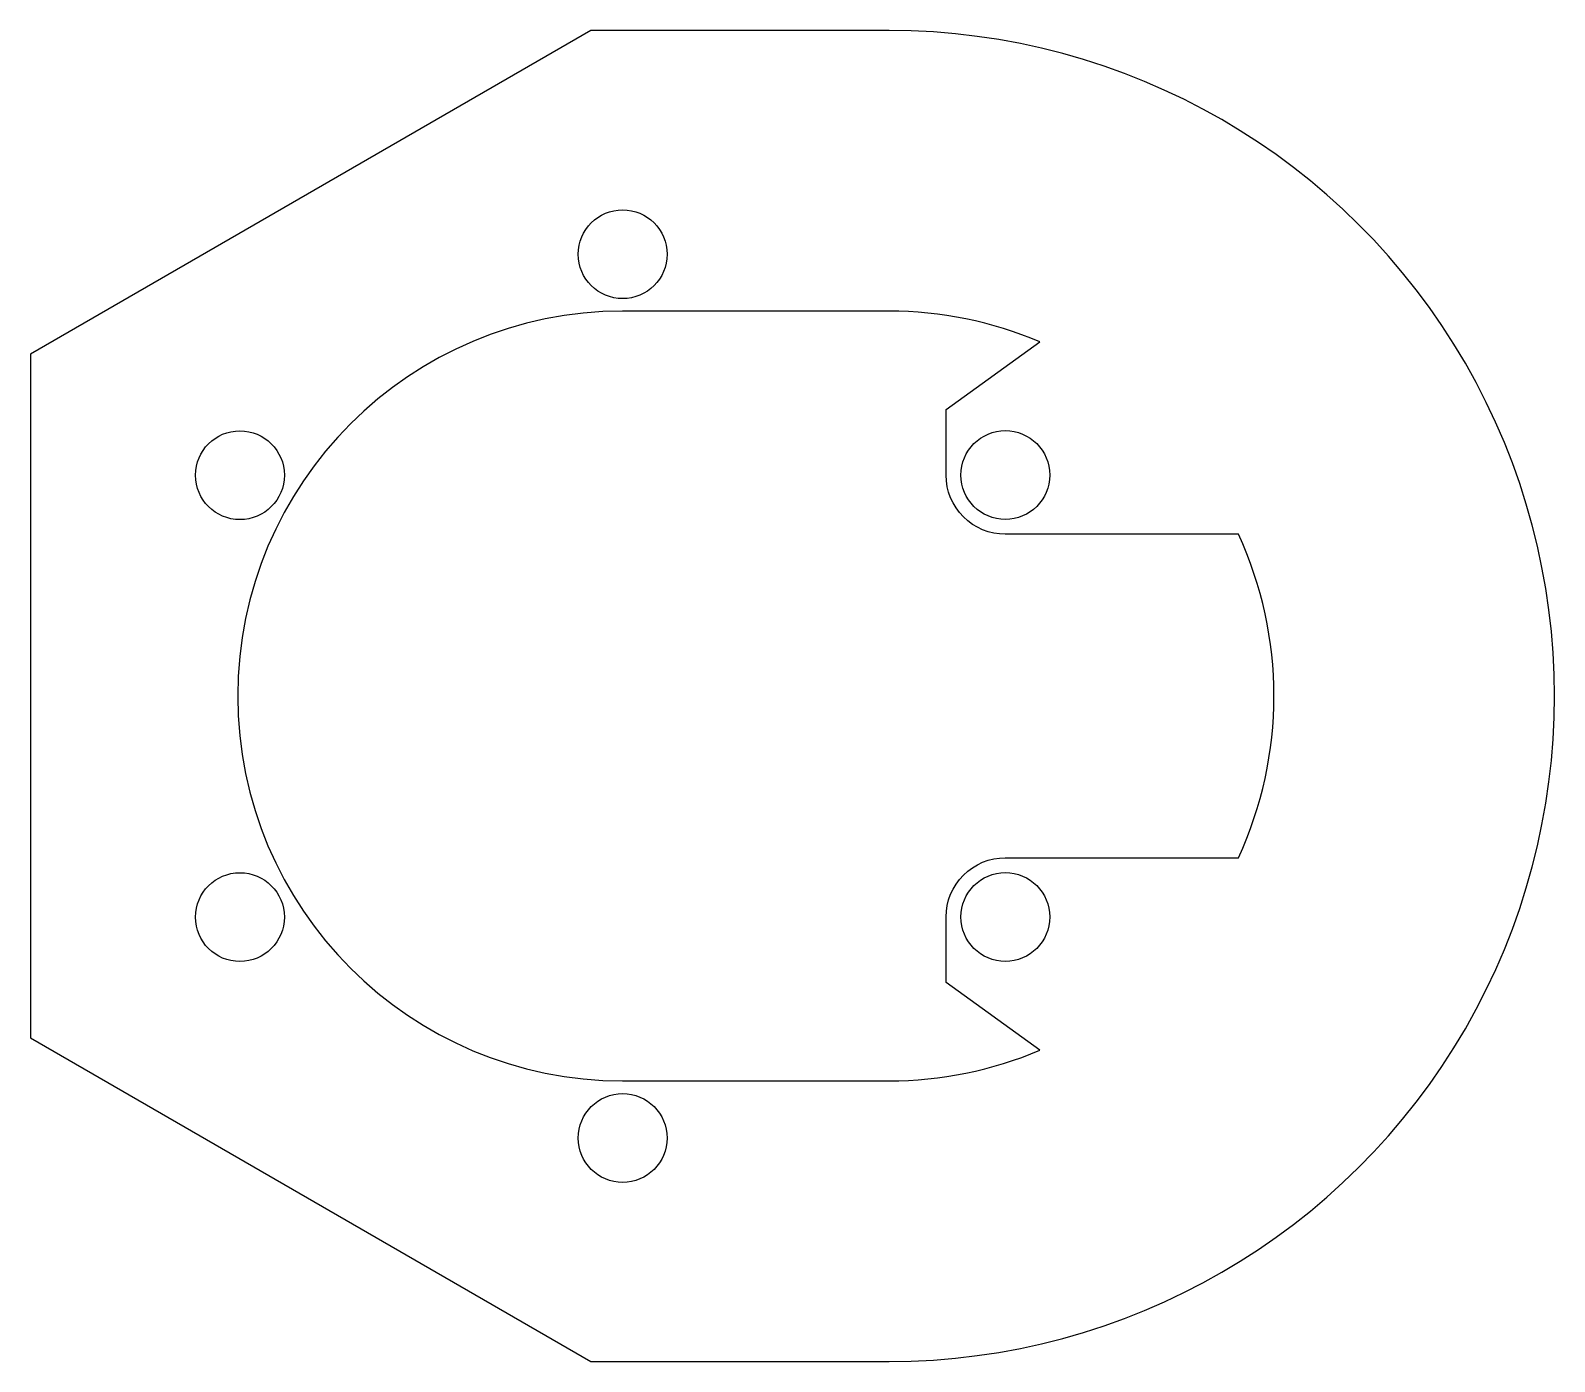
# Model space of a CAD drawing. Header units: millimetres. Extents: x -20 to 31.5, y -22.5 to 22.5.
import ezdxf

# ---------------------------------------------------------------- set-up
doc = ezdxf.new("R2010")
doc.units = ezdxf.units.MM

msp = doc.modelspace()

# ---------------------------------------------------------------- linework, layer by layer
msp.add_line((21.995, 0), (21.995, 0))
at = {"color": 30}
msp.add_lwpolyline([(8.996, -22.475, 1.00001), (8.995, 22.477), (-1.077, 22.474), (-20.004, 11.546), (-20.004, -11.548), (-1.076, -22.476)], format="xyb", close=True, dxfattribs=at)
msp.add_lwpolyline([(8.995, -13, 0.10094), (14.087, -11.962), (10.921, -9.681), (10.921, -7.462, -0.414214), (12.921, -5.462), (20.793, -5.462, 0.220248), (20.793, 5.462), (12.921, 5.462, -0.414214), (10.921, 7.462), (10.921, 9.681), (14.087, 11.962, 0.10094), (8.995, 13), (-0.004, 13, 1), (-0.004, -13), (8.995, -13)], format="xyb", dxfattribs=at)
for centre in [(-0.004, 14.921), (-0.004, 14.921), (-12.93, 7.458), (-12.93, 7.458), (12.921, 7.462), (-12.93, -7.467), (-12.93, -7.467), (12.921, -7.462), (-0.004, -14.929), (-0.004, -14.929)]:
    msp.add_circle(centre, 1.5, dxfattribs=at)

doc.saveas('drawing.dxf')
